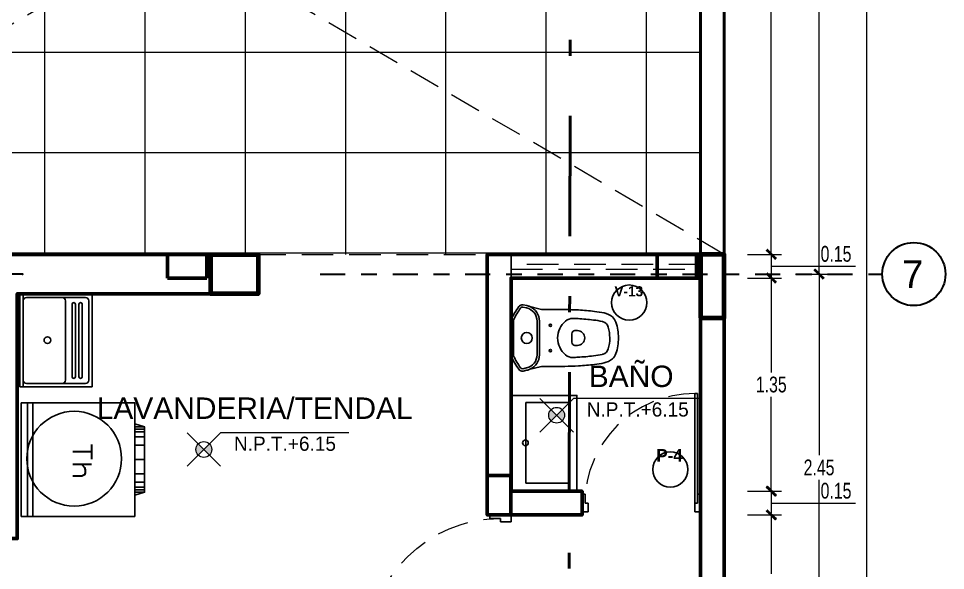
# Model space of a CAD drawing. Header units: millimetres. Extents: x 10612.9 to 10705, y -16533.4 to -16503.9.
# Drawn here: x 10637.86 to 10643.73, y -16514.36 to -16510.86 of the extents above; entities that cross this region are included whole.
import ezdxf
from ezdxf.enums import TextEntityAlignment as Align

# ---------------------------------------------------------------- set-up
doc = ezdxf.new("R2010")
doc.units = ezdxf.units.MM
for name, pattern in [('DASHDOTX2', [50.8, 25.4, -12.7, 0, -12.7]), ('HIDDEN', [0.375, 0.25, -0.125]), ('Punto & Rayas', [0.335139, 0.15875, -0.088194, 0, -0.088194])]:
    doc.linetypes.add(name, pattern=pattern)
for name, color, linetype, lineweight in [('0.6', 252, 'Continuous', 50), ('01_GRIS 250', 250, 'Continuous', 9), ('COLUMNAS', 6, 'Continuous', 20), ('Muro Alto', 1, 'Continuous', 80), ('Muro sin techar', 160, 'Continuous', 40), ('p2', 53, 'Continuous', 20), ('TEXTO AMBIENTES', 7, 'Continuous', 9)]:
    doc.layers.add(name, color=color, linetype=linetype, lineweight=lineweight)
for name, color, linetype in [('Nuevo_Estructura - Forjados', 7, 'Continuous'), ('Sanitarios', 135, 'Continuous'), ('Textos', 8, 'Continuous')]:
    doc.layers.add(name, color=color, linetype=linetype)
doc.layers.add('Nuevo_Estructura - Forjados_Pluma_Nº__209', color=7, linetype='Continuous', lineweight=30, true_color=0x3e4f7b)
doc.layers.add('Nuevo_Estructura - Forjados_Pluma_Nº__219', color=7, linetype='Continuous', lineweight=13, true_color=0x404b6a)
doc.styles.add('arial narrow', font='ARIALNI.TTF')
doc.styles.add('Estilo_Generado_1', font='arial.ttf')
doc.styles.add('mahico', font='GOTHIC.TTF', dxfattribs={"width": 0.75})
doc.styles.add('R120-50', font='romans.shx', dxfattribs={"width": 1.3, "height": 0.12})
doc.styles.add('stylus', font='stylu.ttf')
doc.styles.add('TEXTO PRINCIPAL', font='swissek.ttf', dxfattribs={"height": 0.15})
doc.dimstyles.new('Copia de 50 P', dxfattribs={"dimtxt": 0.1, "dimasz": 0.01, "dimexe": 0.065, "dimexo": 0.0625, "dimgap": 0.025, "dimtad": 1, "dimtih": 1, "dimtoh": 1, "dimzin": 0, "dimdsep": 46, "dimtxsty": 'mahico', "dimblk": 'pa cotas', "dimcen": 0.09, "dimdle": 0.3, "dimclrd": 256, "dimclre": 256, "dimclrt": 256, "dimadec": 0, "dimazin": 0, "dimtfac": 1, "dimtofl": 0, "dimtmove": 0, "dimatfit": 3, "dimfxl": 0.15, "dimfxlon": 1, "dimtolj": 1, "dimtzin": 0, "dimlwd": 5, "dimlwe": 5, "dimarcsym": 0})

# ---------------------------------------------------------------- blocks, each defined once
blk = doc.blocks.new('poza lavaropa')
for p, q in [((3035.2893, 158.0709), (3035.7483, 158.0709)), ((3035.7483, 158.0709), (3035.7483, 157.4844)), ((3035.3318, 158.0496), (3035.7058, 158.0496)), ((3035.5783, 158.0284), (3035.5783, 157.5269)), ((3035.727, 158.0284), (3035.727, 157.5269)), ((3035.7483, 157.4844), (3035.2893, 157.4844)), ((3035.7058, 157.5056), (3035.3318, 157.5056))]:
    blk.add_line(p, q)
for points in [[(3035.2893, 158.0709), (3035.2893, 157.4844)], [(3035.3105, 157.4844), (3035.3105, 158.0709)], [(3035.6208, 158.0071), (3035.6208, 157.5481)], [(3035.642, 158.0071), (3035.642, 157.5481)], [(3035.6633, 158.0071), (3035.6633, 157.5481)], [(3035.6845, 158.0071), (3035.6845, 157.5481)]]:
    blk.add_lwpolyline(points)
blk.add_circle((3035.4641, 157.78), 0.0213)
for centre, radius, start, end in [((3035.3318, 158.0284), 0.0212, 89.99986, 179.99986), ((3035.557, 158.0284), 0.0212, 359.99986, 89.99986), ((3035.6314, 158.0071), 0.0106, 359.99986, 179.99986), ((3035.6739, 158.0071), 0.0106, 359.99986, 179.99986), ((3035.7058, 158.0284), 0.0212, 359.99986, 89.99986), ((3035.6314, 157.5481), 0.0106, 179.99986, 359.99986), ((3035.6739, 157.5481), 0.0106, 179.99986, 359.99986), ((3035.3318, 157.5269), 0.0212, 179.99986, 269.99986), ((3035.557, 157.5269), 0.0212, 269.99986, 359.99986), ((3035.7058, 157.5269), 0.0212, 269.99986, 359.99986)]:
    blk.add_arc(centre, radius, start, end)
blk = doc.blocks.new('lavaseca')
for p, q in [((3035.3299, 158.1244), (3035.3299, 158.8444)), ((3035.3299, 158.8444), (3036.0499, 158.8444)), ((3035.37, 158.8444), (3035.37, 158.1244)), ((3035.4047, 158.8444), (3035.4047, 158.1244)), ((3036.0499, 158.8444), (3036.0499, 158.1244)), ((3036.111, 158.691), (3036.0499, 158.691)), ((3036.111, 158.6762), (3036.0499, 158.6762)), ((3036.111, 158.6599), (3036.0499, 158.6599)), ((3036.111, 158.6274), (3036.0499, 158.6274)), ((3036.111, 158.5755), (3036.0499, 158.5755)), ((3036.111, 158.4844), (3036.0499, 158.4844)), ((3036.111, 158.3932), (3036.0499, 158.3932)), ((3036.111, 158.3414), (3036.0499, 158.3414)), ((3036.111, 158.3088), (3036.0499, 158.3088)), ((3036.111, 158.2925), (3036.0499, 158.2925)), ((3036.111, 158.2777), (3036.0499, 158.2777)), ((3035.3299, 158.1244), (3036.0499, 158.1244))]:
    blk.add_line(p, q)
blk.add_lwpolyline([(3036.0499, 158.7098), (3036.0499, 158.2589), (3036.111, 158.2777), (3036.111, 158.691)], close=True)
blk = doc.blocks.new('A$C25241A85')
at = {"layer": 'p2', "lineweight": 9}
h = blk.add_hatch(color=256, dxfattribs=at)
h.paths.add_polyline_path([(0.0707, 0.1414, 0.198912), (0.0561, 0.1061, 0.198912), (0.0707, 0.0707), (0.1061, 0.1061)])
h.paths.add_polyline_path([(0.1061, 0.1061), (0.1414, 0.0707, 0.198912), (0.1561, 0.1061, 0.198912), (0.1414, 0.1414)])
at = {"layer": 'p2'}
blk.add_line((0.2121, 0), (0, 0.2121), dxfattribs=at)
blk.add_lwpolyline([(1.0236, 0.2121), (0.2121, 0.2121), (0, 0)], dxfattribs=at)
blk.add_circle((0.1061, 0.1061), 0.05, dxfattribs=at)
blk = doc.blocks.new('puertas sss')
at = {"color": 244, "true_color": 0x991b1e}
for p, q in [((2962.3499, 159.0169), (2962.2149, 159.0169)), ((2962.2149, 159.0169), (2962.2149, 158.9719)), ((2962.3499, 159.0169), (2962.2149, 159.0169)), ((2962.3499, 158.9944), (2962.3499, 159.0169)), ((2962.2149, 158.9719), (2962.2824, 158.9719)), ((2962.2824, 158.9719), (2962.2824, 158.9944)), ((2962.2824, 158.9944), (2962.3499, 158.9944)), ((2962.2149, 158.1169), (2962.2149, 158.1619)), ((2962.2149, 158.1619), (2962.2824, 158.1619)), ((2962.2824, 158.1619), (2962.2824, 158.1394)), ((2962.2824, 158.1394), (2962.2824, 158.1619)), ((2962.2824, 158.1619), (2963.1149, 158.1619)), ((2962.2824, 158.1394), (2962.3499, 158.1394)), ((2963.1149, 158.1394), (2962.2824, 158.1394)), ((2962.3499, 158.1394), (2962.3499, 158.1169)), ((2963.1149, 158.1619), (2963.1149, 158.1394)), ((2962.3499, 158.1169), (2962.2149, 158.1169)), ((2962.3499, 158.1169), (2962.2149, 158.1169))]:
    blk.add_line(p, q, dxfattribs=at)
at = {"color": 244, "linetype": 'HIDDEN', "lineweight": 9, "ltscale": 0.8, "true_color": 0x991b1e}
blk.add_arc((2962.2824, 158.1619), 0.8325, 0, 90, dxfattribs=at)
blk = doc.blocks.new('dfbdb')
at = {"elevation": -0.0002}
for points in [[(3106.0675, -99.5118), (3106.0675, -98.8418), (3106.5275, -98.8418), (3106.5275, -99.5118)], [(3106.1675, -99.4618), (3106.1675, -98.8918), (3106.4775, -98.8918), (3106.4775, -99.4618)]]:
    blk.add_lwpolyline(points, close=True, dxfattribs=at)
blk.add_circle((3106.1636, -99.1768, -0.0002), 0.02)
blk = doc.blocks.new('ino')
at = {"extrusion": (-0.000695462, -1.32202e-15, 1)}
for p, q in [((2966.6062, 159.8284, -0.0001), (2966.6295, 159.8234, -0.0001)), ((2966.5469, 159.6336, -0.0001), (2966.5469, 159.7425, -0.0001)), ((2966.6969, 159.6336, 0), (2966.6969, 159.7403, 0)), ((2966.7119, 159.6336, 0), (2966.7119, 159.7403, 0)), ((2966.9169, 159.6606, 0.0001), (2966.9169, 159.6336, 0.0001)), ((2966.9519, 159.6806, 0.0002), (2966.9369, 159.6806, 0.0001)), ((2966.5469, 159.6336, -0.0001), (2966.5469, 159.5248, -0.0001)), ((2966.6969, 159.6336, 0), (2966.6969, 159.527, 0)), ((2966.7119, 159.6336, 0), (2966.7119, 159.527, 0)), ((2966.9169, 159.6066, 0.0001), (2966.9169, 159.6336, 0.0001)), ((2966.9519, 159.5866, 0.0002), (2966.9369, 159.5866, 0.0001)), ((2966.6062, 159.4389, -0.0001), (2966.6295, 159.4439, -0.0001))]:
    blk.add_line(p, q, dxfattribs=at)
at = {"extrusion": (-0.000695462, -1.32202e-15, 1), "elevation": -2.0633}
blk.add_lwpolyline([(2967.1731, 159.7668, 0.105815), (2967.1201, 159.7918, 0.021734), (2967.0601, 159.8018, 0.017071), (2966.9581, 159.8108, 0.008371), (2966.8711, 159.8138), (2966.7348, 159.8138, -0.060284), (2966.7157, 159.8161), (2966.6511, 159.832, 0.050432), (2966.6319, 159.8381), (2966.6086, 159.8431, 0.296342), (2966.5801, 159.8321, 0.045212), (2966.5339, 159.7546, 0.112247), (2966.5311, 159.7425), (2966.5311, 159.6336), (2966.5311, 159.5248, 0.112247), (2966.5339, 159.5127, 0.045212), (2966.5801, 159.4352, 0.296342), (2966.6086, 159.4243), (2966.6319, 159.4292, 0.049523), (2966.6508, 159.4352), (2966.652, 159.4356), (2966.7157, 159.4513, -0.060284), (2966.7348, 159.4536), (2966.8711, 159.4536, 0.008371), (2966.9581, 159.4566, 0.017071), (2967.0601, 159.4656, 0.021734), (2967.1201, 159.4756, 0.105815), (2967.1731, 159.5006, 0.128647), (2967.1951, 159.5346, 0.084162), (2967.2111, 159.6336, 0.083997), (2967.1951, 159.7328, 0.128647)], format="xyb", close=True, dxfattribs=at)
at = {"extrusion": (-0.000695462, -1.32202e-15, 1)}
for centre, radius in [((2966.7801, 159.7138, -2.0633), 0.0075), ((2966.6311, 159.6336, -2.0633), 0.035), ((2966.6311, 159.6336, -2.0633), 0.035), ((2966.7801, 159.5536, -2.0633), 0.0075)]:
    blk.add_circle(centre, radius, dxfattribs=at)
for centre, radius, start, end in [((2966.6028, 159.8157, -2.0633), 0.013, 78, 144.02717), ((2966.6111, 159.7403, -2.0633), 0.1, 0, 66.45173), ((2966.9847, 159.5384, -2.0633), 0.485, 144.02717, 154.38205), ((2966.6111, 159.7403, -2.0633), 0.085, 0, 78), ((2966.5591, 159.7425, -2.0633), 0.013, 154.38205, 180), ((2966.9666, 159.6336, -2.0633), 0.1404, 130.17618, 180.0038), ((2966.9211, 159.6873, -2.0633), 0.07, 87.77697, 130.09826), ((2966.8251, 157.2142, -2.0633), 2.545, 87.06585, 87.77697), ((2966.8774, 158.3129, -2.0633), 1.445, 83.00154, 86.91355), ((2966.9752, 159.1069, -2.0633), 0.645, 78.04749, 83.02787), ((2967.0882, 159.6554, -2.0633), 0.085, 72.28012, 76.8274), ((2967.0989, 159.6888, -2.0633), 0.05, 15.68368, 72.28012), ((2966.9361, 159.6606, -2.0633), 0.02, 90, 180), ((2966.9511, 159.6336, -2.0633), 0.047, 0, 90), ((2966.9097, 159.6359, -2.0633), 0.2464, 359.55997, 15.63852), ((2966.9661, 159.6336, -2.0633), 0.14, 180, 229.90174), ((2966.9361, 159.6066, -2.0633), 0.02, 180, 270), ((2966.9511, 159.6336, -2.0633), 0.047, 270, 0), ((2966.9112, 159.6313, -2.0633), 0.245, 344.31632, 0.44109), ((2967.0882, 159.6119, -2.0633), 0.085, 283.1726, 287.71988), ((2967.0989, 159.5785, -2.0633), 0.05, 287.71988, 344.31632), ((2966.5591, 159.5248, -2.0633), 0.013, 180, 205.61795), ((2966.9847, 159.7289, -2.0633), 0.485, 205.61795, 215.97283), ((2966.6111, 159.527, -2.0633), 0.085, 282, 0), ((2966.6111, 159.527, -2.0633), 0.1, 293.34052, 0), ((2966.9211, 159.58, -2.0633), 0.07, 229.90174, 272.22303), ((2966.8251, 162.0532, -2.0633), 2.545, 272.22303, 272.93415), ((2966.8774, 160.9544, -2.0633), 1.445, 273.08645, 276.99846), ((2966.9752, 160.1604, -2.0633), 0.645, 276.97213, 281.95251), ((2966.6028, 159.4517, -2.0633), 0.013, 215.97283, 282)]:
    blk.add_arc(centre, radius, start, end, dxfattribs=at)
blk = doc.blocks.new('REFREFREC')
at = {"layer": 'COLUMNAS', "color": 1, "lineweight": 80, "ltscale": 0.2}
for points in [[(10645.9411, -16633.2036), (10646.2411, -16633.2036), (10646.2411, -16633.4536), (10645.9411, -16633.4536)], [(10649.0411, -16633.6059), (10649.1911, -16633.6059), (10649.1911, -16633.2036), (10649.0411, -16633.2036)]]:
    blk.add_lwpolyline(points, close=True, dxfattribs=at)
at = {"layer": 'Muro Alto', "color": 6, "linetype": 'HIDDEN', "lineweight": 60}
for points in [[(10645.9161, -16633.3536), (10645.9161, -16633.2036), (10645.6661, -16633.2036), (10645.6661, -16633.3536)], [(10649.0161, -16633.3536), (10649.0161, -16633.2036), (10648.7661, -16633.2036), (10648.7661, -16633.3536)], [(10647.6911, -16634.8536), (10647.8411, -16634.8536), (10647.8411, -16634.6036), (10647.6911, -16634.6036)]]:
    blk.add_lwpolyline(points, close=True, dxfattribs=at)
blk = doc.blocks.new('hjygfvdc')
at = {"layer": '0.6', "linetype": 'DASHDOTX2', "ltscale": 0.03}
blk.add_line((3035.269, 68.8445), (3035.3233, 92.8394), dxfattribs=at)
blk = doc.blocks.new('Marcador de red estándar_2')
at = {"layer": 'Nuevo_Estructura - Forjados_Pluma_Nº__209', "color": 167, "linetype": 'Punto & Rayas', "lineweight": 30, "true_color": 0x3e4f7b}
for p, q in [((-0.9423, 0), (-4.5, 0)), ((0.9423, 0), (4.5, 0))]:
    blk.add_line(p, q, dxfattribs=at)
at = {"layer": 'Nuevo_Estructura - Forjados_Pluma_Nº__209', "color": 167, "linetype": 'Continuous', "lineweight": 30, "true_color": 0x3e4f7b}
blk.add_circle((-4.7, 0), 0.2, dxfattribs=at)
at = {"layer": 'Nuevo_Estructura - Forjados_Pluma_Nº__209', "color": 167, "linetype": 'Punto & Rayas', "lineweight": 30, "true_color": 0x3e4f7b}
blk.add_point((0.9423, 0), dxfattribs=at)
blk.add_point((0.9423, 0), dxfattribs=at)
at = {"layer": 'Nuevo_Estructura - Forjados_Pluma_Nº__219', "color": 167, "lineweight": 13, "true_color": 0x404b6a, "style": 'Estilo_Generado_1'}
for tag, p in [('AC_MarkerText_1_0', (-4.7, -0.1675)), ('AC_MarkerText_1_1', (4.7, -0.1675))]:
    blk.add_attdef(tag, text='', height=0.175, rotation=180, dxfattribs=at).set_placement(p, align=Align.TOP_CENTER)
blk = doc.blocks.new('pa cotas')
h = blk.add_hatch(color=256)
h.paths.add_polyline_path([(2.38, 3.09), (-3.09, -2.38), (-2.38, -3.09)])
h.paths.add_polyline_path([(3.09, 2.38), (2.38, 3.09), (-2.38, -3.09)])
blk.add_line((-2.38, -3.09), (2.38, 3.09))
blk.add_lwpolyline([(3.09, 2.38), (2.38, 3.09), (-3.09, -2.38), (-2.38, -3.09)], close=True)
blk = doc.blocks.new('*D665')
at = {"lineweight": 5, "transparency": 16777216}
for p, q in [((10608.2027, -16552.1931), (10608.4177, -16552.1931)), ((10608.3527, -16552.2031), (10608.3527, -16562.1156)), ((10608.3527, -16572.1831), (10608.3527, -16562.2706)), ((10608.3527, -16572.1931), (10608.4177, -16572.1931))]:
    blk.add_line(p, q, dxfattribs=at)
at = {"layer": 'Defpoints', "color": 0, "transparency": 16777216}
for p in [(10607.4527, -16552.1931), (10608.3527, -16572.1931), (10608.3527, -16572.1931)]:
    blk.add_point(p, dxfattribs=at)
at = {"lineweight": 5, "transparency": 16777216, "xscale": 0.01, "yscale": 0.01, "zscale": 0.01}
for p, rotation in [((10608.3527, -16552.1931), 90), ((10608.3527, -16572.1931), 270)]:
    blk.add_blockref('pa cotas', p, dxfattribs=dict(at, rotation=rotation))
at = {"transparency": 16777216, "insert": (10608.3527, -16562.1931), "char_height": 0.1, "attachment_point": 5, "style": 'mahico'}
blk.add_mtext('\\A1;20.00', dxfattribs=at)
blk = doc.blocks.new('*D668')
at = {"lineweight": 5, "transparency": 16777216}
for p, q in [((10607.9027, -16554.2181), (10608.1177, -16554.2181)), ((10608.0527, -16554.2281), (10608.0527, -16556.0156)), ((10608.0527, -16557.9581), (10608.0527, -16556.1706)), ((10607.9027, -16557.9681), (10608.1177, -16557.9681))]:
    blk.add_line(p, q, dxfattribs=at)
at = {"layer": 'Defpoints', "color": 0, "transparency": 16777216}
for p in [(10607.4527, -16554.2181), (10607.4527, -16557.9681), (10608.0527, -16557.9681)]:
    blk.add_point(p, dxfattribs=at)
at = {"lineweight": 5, "transparency": 16777216, "xscale": 0.01, "yscale": 0.01, "zscale": 0.01}
for p, rotation in [((10608.0527, -16554.2181), 90), ((10608.0527, -16557.9681), 270)]:
    blk.add_blockref('pa cotas', p, dxfattribs=dict(at, rotation=rotation))
at = {"transparency": 16777216, "insert": (10608.0527, -16556.0931), "char_height": 0.1, "attachment_point": 5, "style": 'mahico'}
blk.add_mtext('\\A1;3.75', dxfattribs=at)
blk = doc.blocks.new('*D669')
at = {"lineweight": 5, "transparency": 16777216}
for p, q in [((10607.9027, -16557.9681), (10608.1177, -16557.9681)), ((10608.0527, -16557.9781), (10608.0527, -16559.1156)), ((10608.0527, -16560.4081), (10608.0527, -16559.2706)), ((10607.9027, -16560.4181), (10608.1177, -16560.4181))]:
    blk.add_line(p, q, dxfattribs=at)
at = {"layer": 'Defpoints', "color": 0, "transparency": 16777216}
for p in [(10607.4527, -16557.9681), (10607.4527, -16560.4181), (10608.0527, -16560.4181)]:
    blk.add_point(p, dxfattribs=at)
at = {"lineweight": 5, "transparency": 16777216, "xscale": 0.01, "yscale": 0.01, "zscale": 0.01}
for p, rotation in [((10608.0527, -16557.9681), 90), ((10608.0527, -16560.4181), 270)]:
    blk.add_blockref('pa cotas', p, dxfattribs=dict(at, rotation=rotation))
at = {"transparency": 16777216, "insert": (10608.0527, -16559.1931), "char_height": 0.1, "attachment_point": 5, "style": 'mahico'}
blk.add_mtext('\\A1;2.45', dxfattribs=at)
blk = doc.blocks.new('*D947')
at = {"lineweight": 5, "transparency": 16777216}
for p, q in [((10642.4786, -16508.4043), (10642.6936, -16508.4043)), ((10642.6286, -16508.4143), (10642.6286, -16510.3018)), ((10642.6286, -16512.3443), (10642.6286, -16510.4568)), ((10642.4786, -16512.3543), (10642.6936, -16512.3543))]:
    blk.add_line(p, q, dxfattribs=at)
at = {"layer": 'Defpoints', "color": 0, "transparency": 16777216}
for p in [(10642.1812, -16508.4043), (10642.3312, -16512.3543), (10642.6286, -16512.3543)]:
    blk.add_point(p, dxfattribs=at)
at = {"lineweight": 5, "transparency": 16777216, "xscale": 0.01, "yscale": 0.01, "zscale": 0.01}
for p, rotation in [((10642.6286, -16508.4043), 90), ((10642.6286, -16512.3543), 270)]:
    blk.add_blockref('pa cotas', p, dxfattribs=dict(at, rotation=rotation))
at = {"transparency": 16777216, "insert": (10642.6286, -16510.3793), "char_height": 0.1, "attachment_point": 5, "style": 'mahico'}
blk.add_mtext('\\A1;3.95', dxfattribs=at)
blk = doc.blocks.new('*D948')
at = {"lineweight": 5, "transparency": 16777216}
for p, q in [((10642.4786, -16512.3543), (10642.6936, -16512.3543)), ((10642.6286, -16512.3643), (10642.6286, -16512.4943)), ((10642.6286, -16512.4293), (10642.9162, -16512.4293)), ((10642.9162, -16512.4293), (10643.1608, -16512.4293)), ((10642.4786, -16512.5043), (10642.6936, -16512.5043))]:
    blk.add_line(p, q, dxfattribs=at)
at = {"layer": 'Defpoints', "color": 0, "transparency": 16777216}
for p in [(10642.3312, -16512.3543), (10642.1812, -16512.5043), (10642.6286, -16512.5043)]:
    blk.add_point(p, dxfattribs=at)
at = {"lineweight": 5, "transparency": 16777216, "xscale": 0.01, "yscale": 0.01, "zscale": 0.01}
for p, rotation in [((10642.6286, -16512.3543), 90), ((10642.6286, -16512.5043), 270)]:
    blk.add_blockref('pa cotas', p, dxfattribs=dict(at, rotation=rotation))
at = {"transparency": 16777216, "insert": (10643.0385, -16512.3518), "char_height": 0.1, "attachment_point": 5, "style": 'mahico'}
blk.add_mtext('\\A1;0.15', dxfattribs=at)
blk = doc.blocks.new('*D949')
at = {"lineweight": 5, "transparency": 16777216}
for p, q in [((10642.4786, -16512.5043), (10642.6936, -16512.5043)), ((10642.6286, -16512.5143), (10642.6286, -16513.1018)), ((10642.6286, -16513.8443), (10642.6286, -16513.2568)), ((10642.4786, -16513.8543), (10642.6936, -16513.8543))]:
    blk.add_line(p, q, dxfattribs=at)
at = {"layer": 'Defpoints', "color": 0, "transparency": 16777216}
for p in [(10642.1812, -16512.5043), (10641.4312, -16513.8543), (10642.6286, -16513.8543)]:
    blk.add_point(p, dxfattribs=at)
at = {"lineweight": 5, "transparency": 16777216, "xscale": 0.01, "yscale": 0.01, "zscale": 0.01}
for p, rotation in [((10642.6286, -16512.5043), 90), ((10642.6286, -16513.8543), 270)]:
    blk.add_blockref('pa cotas', p, dxfattribs=dict(at, rotation=rotation))
at = {"transparency": 16777216, "insert": (10642.6286, -16513.1793), "char_height": 0.1, "attachment_point": 5, "style": 'mahico'}
blk.add_mtext('\\A1;1.35', dxfattribs=at)
blk = doc.blocks.new('*D950')
at = {"lineweight": 5, "transparency": 16777216}
for p, q in [((10642.4786, -16513.8543), (10642.6936, -16513.8543)), ((10642.6286, -16513.8643), (10642.6286, -16513.9943)), ((10642.6286, -16513.9293), (10642.9162, -16513.9293)), ((10642.9162, -16513.9293), (10643.1608, -16513.9293)), ((10642.4786, -16514.0043), (10642.6936, -16514.0043))]:
    blk.add_line(p, q, dxfattribs=at)
at = {"layer": 'Defpoints', "color": 0, "transparency": 16777216}
for p in [(10641.4312, -16513.8543), (10641.4312, -16514.0043), (10642.6286, -16514.0043)]:
    blk.add_point(p, dxfattribs=at)
at = {"lineweight": 5, "transparency": 16777216, "xscale": 0.01, "yscale": 0.01, "zscale": 0.01}
for p, rotation in [((10642.6286, -16513.8543), 90), ((10642.6286, -16514.0043), 270)]:
    blk.add_blockref('pa cotas', p, dxfattribs=dict(at, rotation=rotation))
at = {"transparency": 16777216, "insert": (10643.0385, -16513.8518), "char_height": 0.1, "attachment_point": 5, "style": 'mahico'}
blk.add_mtext('\\A1;0.15', dxfattribs=at)
blk = doc.blocks.new('*D951')
at = {"lineweight": 5, "transparency": 16777216}
for p, q in [((10642.4786, -16514.0043), (10642.6936, -16514.0043)), ((10642.6286, -16514.0143), (10642.6286, -16514.3768)), ((10642.6286, -16514.8943), (10642.6286, -16514.5318)), ((10642.4786, -16514.9043), (10642.6936, -16514.9043))]:
    blk.add_line(p, q, dxfattribs=at)
at = {"layer": 'Defpoints', "color": 0, "transparency": 16777216}
for p in [(10641.4312, -16514.0043), (10640.9812, -16514.9043), (10642.6286, -16514.9043)]:
    blk.add_point(p, dxfattribs=at)
at = {"lineweight": 5, "transparency": 16777216, "xscale": 0.01, "yscale": 0.01, "zscale": 0.01}
for p, rotation in [((10642.6286, -16514.0043), 90), ((10642.6286, -16514.9043), 270)]:
    blk.add_blockref('pa cotas', p, dxfattribs=dict(at, rotation=rotation))
at = {"transparency": 16777216, "insert": (10642.6286, -16514.4543), "char_height": 0.1, "attachment_point": 5, "style": 'mahico'}
blk.add_mtext('\\A1;0.90', dxfattribs=at)
blk = doc.blocks.new('fdvfvfdvdf')
at = {"layer": 'Nuevo_Estructura - Forjados', "color": 8, "linetype": 'Continuous', "lineweight": 15}
ref = blk.add_blockref('Marcador de red estándar_2', (10603.9527, -16557.9681), dxfattribs=dict(at, rotation=180))
ref.add_attrib('AC_MarkerText_1', '7', dxfattribs={"layer": 'Nuevo_Estructura - Forjados_Pluma_Nº__219', "color": 167, "lineweight": 13, "true_color": 0x404b6a, "height": 0.175, "style": 'Estilo_Generado_1'}).set_placement((10608.6454, -16557.8806), align=Align.TOP_CENTER)
dim = blk.add_linear_dim(base=(10608.3527, -16572.1931), p1=(10607.4527, -16552.1931), p2=(10608.3527, -16572.1931), angle=270, dimstyle='Copia de 50 P')
dim.commit()
dim.dimension.update_dxf_attribs({"geometry": '*D665', "text_midpoint": (10608.3527, -16562.1931)})
for base, p1, p2, picture, middle in [((10608.0527, -16557.9681), (10607.4527, -16554.2181), (10607.4527, -16557.9681), '*D668', (10608.0527, -16556.0931)), ((10608.0527, -16560.4181), (10607.4527, -16557.9681), (10607.4527, -16560.4181), '*D669', (10608.0527, -16559.1931))]:
    dim = blk.add_linear_dim(base=base, p1=p1, p2=p2, angle=270, dimstyle='Copia de 50 P', override={"dimtmove": 1})
    dim.commit()
    dim.dimension.update_dxf_attribs({"geometry": picture, "text_midpoint": middle})

msp = doc.modelspace()

# ---------------------------------------------------------------- hatches: boundary and pattern name
at = {"layer": '01_GRIS 250', "true_color": 0x939598}
h = msp.add_hatch(dxfattribs=at)
h.set_pattern_fill('NET', color=252, scale=0.2, angle=270)
h.set_pattern_definition([(270, (100.8392, -58.2249), (0.635, -4e-16), []), (360, (100.8392, -58.2249), (4e-16, 0.635), [])])
h.paths.add_polyline_path([(10642.1812, -16508.4043), (10635.4812, -16508.4043), (10635.4812, -16512.3543), (10638.4562, -16512.3543), (10640.8312, -16512.3543), (10642.1812, -16512.3543)])

# ---------------------------------------------------------------- linework, layer by layer
for p, q in [((10642.3312, -16526.7043), (10642.3312, -16506.7043)), ((10642.1812, -16517.9543), (10642.1812, -16508.4043)), ((10640.8312, -16514.0043), (10640.8312, -16512.3543)), ((10640.8312, -16512.3543), (10642.3312, -16512.3543)), ((10640.9812, -16512.5043), (10640.9812, -16512.3543)), ((10640.9812, -16513.8543), (10640.9812, -16512.5043)), ((10640.9812, -16512.5043), (10642.1812, -16512.5043)), ((10640.9812, -16513.8543), (10641.4312, -16513.8543)), ((10641.4312, -16514.0043), (10641.4312, -16513.8543)), ((10640.8312, -16514.0043), (10640.9812, -16514.0043)), ((10640.9812, -16514.0043), (10641.4312, -16514.0043)), ((10640.9812, -16514.0043), (10640.9812, -16514.0493))]:
    msp.add_line(p, q)
msp.add_lwpolyline([(10635.3312, -16506.7043), (10642.3312, -16506.7043), (10642.3312, -16526.7043), (10635.3312, -16526.7043)], close=True)
at = {"color": 251, "lineweight": 50, "true_color": 0x636466}
msp.add_lwpolyline([(10635.3312, -16512.3543), (10635.3312, -16508.2543), (10642.3312, -16508.2543), (10642.3312, -16512.3543), (10642.1812, -16512.3543), (10642.1812, -16508.4043), (10635.4812, -16508.4043), (10635.4812, -16512.3543)], close=True, dxfattribs=at)
msp.add_lwpolyline([(10635.3312, -16512.3543), (10638.4562, -16512.3543)])
at = {"lineweight": 60}
for points in [[(10637.5312, -16515.5043), (10637.5312, -16515.0543), (10635.3312, -16515.0543), (10635.3312, -16512.3543), (10639.3812, -16512.3543), (10639.3812, -16512.6043), (10637.8562, -16512.6043), (10637.8562, -16514.1543), (10637.7062, -16514.1543), (10637.7062, -16512.5043), (10635.6312, -16512.5043), (10635.6312, -16512.6043), (10635.4812, -16512.6043), (10635.4812, -16514.8043), (10635.6312, -16514.8043), (10635.6312, -16514.9043), (10637.3812, -16514.9043), (10637.3812, -16514.8043), (10637.8562, -16514.8043), (10637.8562, -16514.9043), (10640.9812, -16514.9043), (10640.9812, -16515.0543), (10637.6812, -16515.0543), (10637.6812, -16515.5043)], [(10642.1812, -16524.3395), (10642.3312, -16524.3395), (10642.3312, -16512.3543), (10640.8312, -16512.3543), (10640.8312, -16514.0043), (10641.4312, -16514.0043), (10641.4312, -16513.8543), (10640.9812, -16513.8543), (10640.9812, -16512.5043), (10642.1812, -16512.5043), (10642.1812, -16517.9543), (10641.5812, -16517.9543), (10641.5812, -16519.5543), (10642.1812, -16519.5543)]]:
    msp.add_lwpolyline(points, close=True, dxfattribs=at)
for centre in [(10641.7292, -16512.6598), (10641.9896, -16513.7169)]:
    msp.add_circle(centre, 0.1114)
at = {"layer": 'Muro sin techar', "color": 251, "linetype": 'HIDDEN', "lineweight": 9, "ltscale": 0.8, "true_color": 0x636466}
msp.add_line((10642.3312, -16512.3543), (10635.3312, -16508.2543), dxfattribs=at)
for points in [[(10635.3312, -16512.3543), (10642.3312, -16508.2543)], [(10638.4562, -16512.3543), (10640.8312, -16512.3543)]]:
    msp.add_lwpolyline(points, dxfattribs=at)
msp.add_lwpolyline([(10640.9812, -16512.4487), (10642.1812, -16512.4487), (10642.1812, -16512.4187), (10640.9812, -16512.4187)], close=True, dxfattribs=at)
at = {"layer": 'Sanitarios'}
msp.add_circle((10638.2161, -16513.6484), 0.3, dxfattribs=at)

# ---------------------------------------------------------------- block references
at = {"lineweight": 70}
msp.add_blockref('hjygfvdc', (7606.0476, -16597.3236), dxfattribs=at)
for name, p in [('fdvfvfdvdf', (34.8784, 45.4888)), ('REFREFREC', (-6.86, 120.8493)), ('poza lavaropa', (7602.5824, -16670.6778)), ('ino', (7674.4493, -16672.5174, 0.0001)), ('A$C25241A85', (10641.1637, -16513.4794)), ('lavaseca', (7602.5504, -16672.1383)), ('A$C25241A85', (10638.9308, -16513.6964))]:
    msp.add_blockref(name, p)
for name, p, xscale, yscale, zscale, rotation in [('dfbdb', (7859.4333, -16602.3631, 0.0002), -0.8955223880607751, 0.8955223880607751, 0.8955223880607751, 180), ('puertas sss', (10773.9453, -18982.4979), 0.8333333333319859, 0.8333333333319859, 0.8333333333319859, 90)]:
    msp.add_blockref(name, p, dxfattribs=dict(xscale=xscale, yscale=yscale, zscale=zscale, rotation=rotation))
at = {"xscale": -1}
msp.add_blockref('puertas sss', (13603.1961, -16673.0212), dxfattribs=at)

# ---------------------------------------------------------------- texts
at = {"style": 'TEXTO PRINCIPAL'}
for s, p in [('BAÑO', (10641.7417, -16513.1089)), ('LAVANDERIA/TENDAL', (10639.3588, -16513.3259))]:
    msp.add_text(s, height=0.13558, dxfattribs=at).set_placement(p, align=Align.MIDDLE)
at = {"style": 'stylus'}
for p in [(10641.7833, -16513.3365), (10639.5504, -16513.5535)]:
    msp.add_text('N.P.T.+6.15', height=0.09, dxfattribs=at).set_placement(p, align=Align.MIDDLE_CENTER)
at = {"layer": 'TEXTO AMBIENTES', "attachment_point": 1, "style": 'arial narrow'}
for s, insert, char_height, width in [('{\\fCentury Gothic|b1|i0|c0|p34;\\H0.48089x;V-13\\fCentury Gothic|b1|i1|c0|p34;\\H2.0795x; }', (10641.6362, -16512.5561), 0.133325, 0.131774), ('{\\fCentury Gothic|b1|i0|c0|p34;\\H0.48089x;P-4\\fCentury Gothic|b1|i1|c0|p34;\\H2.0795x; }', (10641.9012, -16513.5875), 0.166359, 0.164424)]:
    msp.add_mtext(s, dxfattribs=dict(at, insert=insert, char_height=char_height, width=width))
at = {"layer": 'Textos', "insert": (10638.2067, -16513.6679), "char_height": 0.12, "width": 1.923603, "attachment_point": 8, "rotation": 269.99999, "style": 'R120-50'}
msp.add_mtext('Th', dxfattribs=at)

# ---------------------------------------------------------------- dimensions: what is measured, and where the dimension line sits
for base, p1, p2, picture, middle in [((10642.6286, -16512.3543), (10642.1812, -16508.4043), (10642.3312, -16512.3543), '*D947', (10642.6286, -16510.3793)), ((10642.6286, -16512.5043), (10642.3312, -16512.3543), (10642.1812, -16512.5043), '*D948', (10642.9412, -16512.3518)), ((10642.6286, -16513.8543), (10642.1812, -16512.5043), (10641.4312, -16513.8543), '*D949', (10642.6286, -16513.1793)), ((10642.6286, -16514.0043), (10641.4312, -16513.8543), (10641.4312, -16514.0043), '*D950', (10642.9412, -16513.8518)), ((10642.6286, -16514.9043), (10641.4312, -16514.0043), (10640.9812, -16514.9043), '*D951', (10642.6286, -16514.4543))]:
    dim = msp.add_linear_dim(base=base, p1=p1, p2=p2, angle=90, dimstyle='Copia de 50 P', override={"dimtmove": 1})
    dim.commit()
    dim.dimension.update_dxf_attribs({"geometry": picture, "text_midpoint": middle})

doc.saveas('drawing.dxf')
